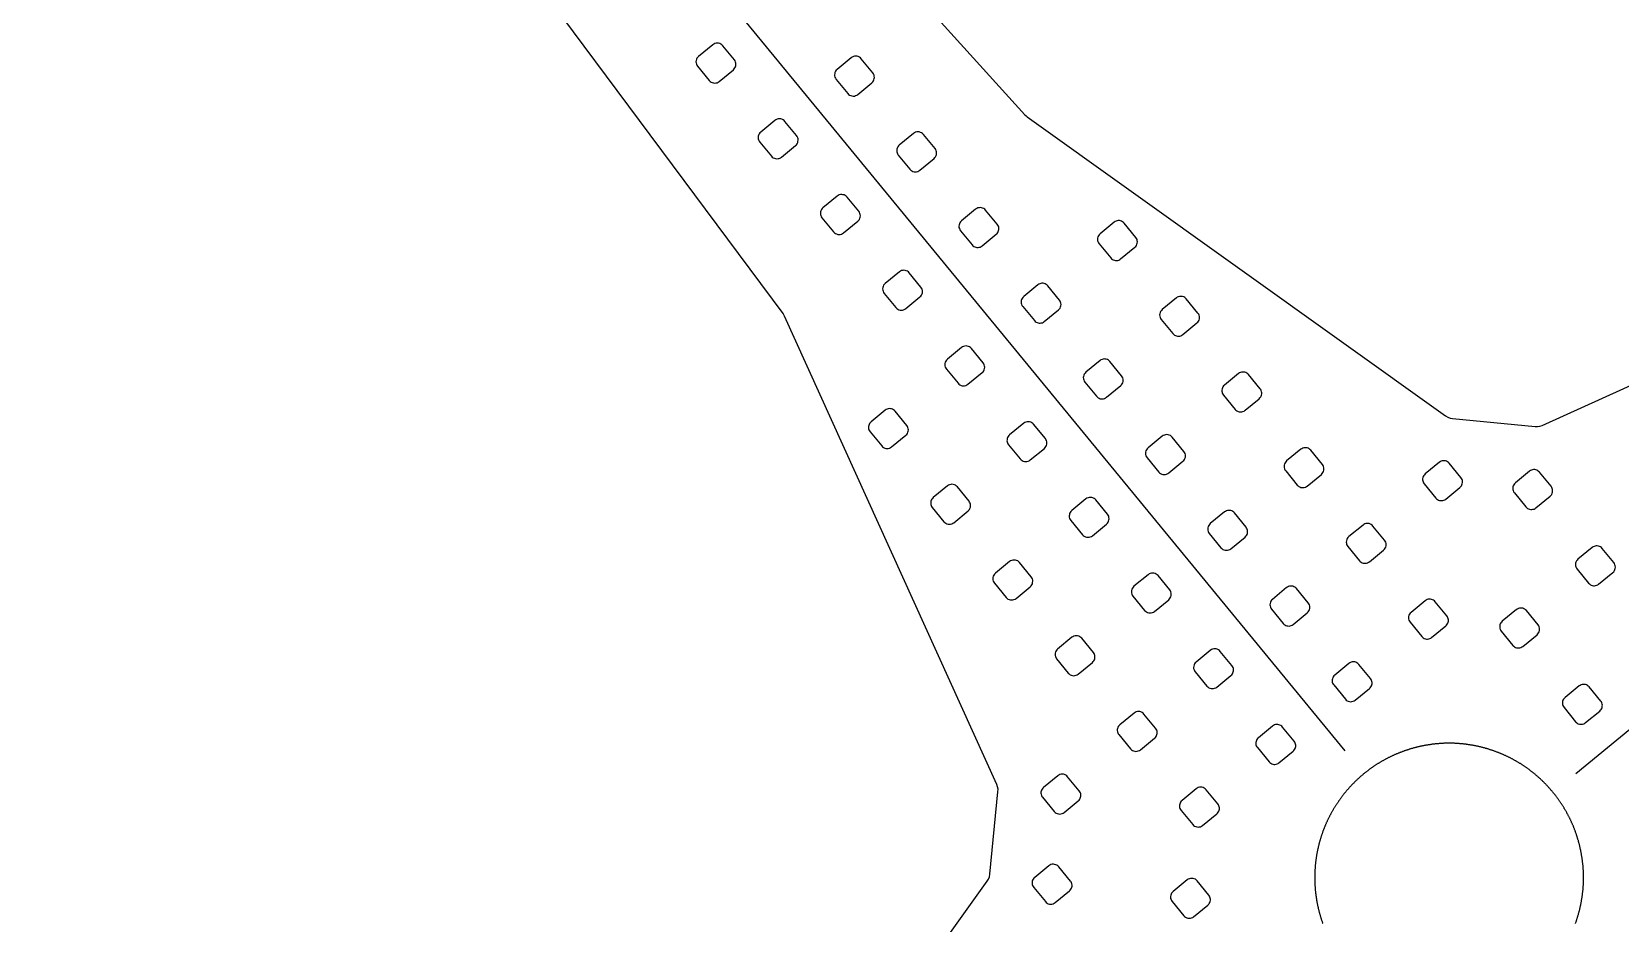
# Model space of a CAD drawing. Header units: millimetres. Extents: x -573 to 573, y -334 to 241.
# Drawn here: x 131 to 356.1, y -6.5 to 119.9 of the extents above; entities that cross this region are included whole.
import ezdxf

# ---------------------------------------------------------------- set-up
doc = ezdxf.new("R2010")
doc.units = ezdxf.units.MM
doc.layers.add('LED_STRIP', color=30, linetype='Continuous')
doc.layers.add('OUTLINE', color=7, linetype='Continuous')

msp = doc.modelspace()

# ---------------------------------------------------------------- linework, layer by layer
at = {"layer": 'LED_STRIP'}
for points in [[(317.08, 17.96), (143.23, 229.61)], [(349.8, 14.75), (561.45, 188.61)]]:
    msp.add_lwpolyline(points, dxfattribs=at)
at = {"layer": 'OUTLINE'}
for points in [[(151.96, 240.39), (271.72, 108.13), (271.87, 107.98), (272.04, 107.85), (331.34, 65.46), (331.64, 65.28), (331.96, 65.16), (332.3, 65.09), (344.02, 63.94), (344.37, 63.94), (344.71, 64), (345.04, 64.11), (411.44, 94.18)], [(223.99, -59.8), (266.38, -0.5), (266.56, -0.2), (266.56, -0.2), (266.68, 0.13), (266.74, 0.47), (267.89, 12.18), (267.9, 12.53), (267.84, 12.88), (267.72, 13.2), (237.66, 79.6), (237.56, 79.79), (237.44, 79.97), (130.96, 223.14)], [(349.74, -6.52), (349.77, -6.44), (349.79, -6.36), (349.82, -6.28), (349.85, -6.2), (349.87, -6.12), (349.9, -6.04), (349.93, -5.97), (349.95, -5.89), (349.98, -5.81), (350, -5.73), (350.03, -5.65), (350.05, -5.57), (350.08, -5.49), (350.1, -5.41), (350.12, -5.33), (350.15, -5.25), (350.17, -5.17), (350.19, -5.09), (350.22, -5.01), (350.24, -4.93), (350.26, -4.85), (350.28, -4.77), (350.3, -4.69), (350.32, -4.61), (350.34, -4.53), (350.36, -4.45), (350.38, -4.37), (350.4, -4.29), (350.42, -4.2), (350.43, -4.12), (350.45, -4.04), (350.47, -3.96), (350.49, -3.88), (350.5, -3.8), (350.52, -3.72), (350.54, -3.63), (350.55, -3.55), (350.57, -3.47), (350.58, -3.39), (350.6, -3.31), (350.61, -3.23), (350.62, -3.14), (350.64, -3.06), (350.65, -2.98), (350.66, -2.9), (350.68, -2.82), (350.69, -2.73), (350.7, -2.65), (350.71, -2.57), (350.72, -2.49), (350.73, -2.4), (350.74, -2.32), (350.75, -2.24), (350.76, -2.16), (350.77, -2.07), (350.78, -1.99), (350.79, -1.91), (350.8, -1.83), (350.81, -1.74), (350.81, -1.66), (350.82, -1.58), (350.83, -1.49), (350.83, -1.41), (350.84, -1.33), (350.85, -1.25), (350.85, -1.16), (350.86, -1.08), (350.86, -1), (350.86, -0.91), (350.87, -0.83), (350.87, -0.75), (350.87, -0.66), (350.88, -0.58), (350.88, -0.5), (350.88, -0.42), (350.88, -0.33), (350.88, -0.25), (350.89, -0.17), (350.89, -0.08), (350.89, 0), (350.89, 0.08), (350.89, 0.17), (350.89, 0.17), (350.88, 0.25), (350.88, 0.33), (350.88, 0.42), (350.88, 0.5), (350.88, 0.58), (350.87, 0.66), (350.87, 0.75), (350.87, 0.83), (350.86, 0.91), (350.86, 1), (350.86, 1.08), (350.85, 1.16), (350.85, 1.25), (350.84, 1.33), (350.83, 1.41), (350.83, 1.49), (350.82, 1.58), (350.81, 1.66), (350.81, 1.74), (350.8, 1.83), (350.79, 1.91), (350.78, 1.99), (350.77, 2.07), (350.76, 2.16), (350.75, 2.24), (350.74, 2.32), (350.73, 2.4), (350.72, 2.49), (350.71, 2.57), (350.7, 2.65), (350.69, 2.73), (350.68, 2.82), (350.66, 2.9), (350.65, 2.98), (350.64, 3.06), (350.62, 3.14), (350.61, 3.23), (350.6, 3.31), (350.58, 3.39), (350.57, 3.47), (350.55, 3.55), (350.54, 3.63), (350.52, 3.72), (350.5, 3.8), (350.49, 3.88), (350.47, 3.96), (350.45, 4.04), (350.43, 4.12), (350.42, 4.2), (350.4, 4.29), (350.38, 4.37), (350.36, 4.45), (350.34, 4.53), (350.32, 4.61), (350.3, 4.69), (350.28, 4.77), (350.26, 4.85), (350.24, 4.93), (350.22, 5.01), (350.19, 5.09), (350.17, 5.17), (350.15, 5.25), (350.12, 5.33), (350.1, 5.41), (350.08, 5.49), (350.05, 5.57), (350.03, 5.65), (350, 5.73), (349.98, 5.81), (349.95, 5.89), (349.93, 5.97), (349.9, 6.04), (349.87, 6.12), (349.85, 6.2), (349.82, 6.28), (349.79, 6.36), (349.77, 6.44), (349.74, 6.52), (349.71, 6.59), (349.68, 6.67), (349.65, 6.75), (349.62, 6.83), (349.59, 6.9), (349.56, 6.98), (349.53, 7.06), (349.5, 7.14), (349.47, 7.21), (349.44, 7.29), (349.4, 7.37), (349.37, 7.44), (349.34, 7.52), (349.31, 7.6), (349.27, 7.67), (349.24, 7.75), (349.2, 7.82), (349.17, 7.9), (349.14, 7.98), (349.1, 8.05), (349.07, 8.13), (349.03, 8.2), (348.99, 8.28), (348.96, 8.35), (348.92, 8.43), (348.88, 8.5), (348.85, 8.57), (348.81, 8.65), (348.77, 8.72), (348.73, 8.8), (348.69, 8.87), (348.66, 8.94), (348.62, 9.02), (348.58, 9.09), (348.54, 9.16), (348.5, 9.24), (348.46, 9.31), (348.42, 9.38), (348.38, 9.45), (348.33, 9.53), (348.29, 9.6), (348.25, 9.67), (348.21, 9.74), (348.16, 9.81), (348.12, 9.88), (348.08, 9.95), (348.04, 10.02), (347.99, 10.09), (347.95, 10.17), (347.9, 10.24), (347.86, 10.31), (347.81, 10.38), (347.77, 10.44), (347.72, 10.51), (347.68, 10.58), (347.63, 10.65), (347.58, 10.72), (347.54, 10.79), (347.49, 10.86), (347.44, 10.93), (347.39, 10.99), (347.34, 11.06), (347.3, 11.13), (347.25, 11.2), (347.2, 11.26), (347.15, 11.33), (347.1, 11.4), (347.05, 11.46), (347, 11.53), (346.95, 11.6), (346.9, 11.66), (346.85, 11.73), (346.8, 11.79), (346.74, 11.86), (346.69, 11.92), (346.64, 11.99), (346.59, 12.05), (346.54, 12.12), (346.48, 12.18), (346.43, 12.25), (346.38, 12.31), (346.32, 12.37), (346.27, 12.44), (346.21, 12.5), (346.16, 12.56), (346.1, 12.62), (346.05, 12.69), (345.99, 12.75), (345.94, 12.81), (345.88, 12.87), (345.82, 12.93), (345.77, 12.99), (345.71, 13.05), (345.65, 13.11), (345.6, 13.17), (345.54, 13.23), (345.48, 13.29), (345.42, 13.35), (345.36, 13.41), (345.31, 13.47), (345.25, 13.53), (345.19, 13.59), (345.13, 13.65), (345.07, 13.7), (345.01, 13.76), (344.95, 13.82), (344.89, 13.88), (344.83, 13.93), (344.77, 13.99), (344.71, 14.05), (344.64, 14.1), (344.58, 14.16), (344.52, 14.21), (344.46, 14.27), (344.4, 14.32), (344.33, 14.38), (344.27, 14.43), (344.21, 14.49), (344.14, 14.54), (344.08, 14.59), (344.02, 14.65), (343.95, 14.7), (343.89, 14.75), (343.82, 14.8), (343.76, 14.86), (343.69, 14.91), (343.63, 14.96), (343.56, 15.01), (343.5, 15.06), (343.43, 15.11), (343.37, 15.16), (343.3, 15.21), (343.23, 15.26), (343.17, 15.31), (343.1, 15.36), (343.03, 15.41), (342.97, 15.46), (342.9, 15.51), (342.83, 15.56), (342.76, 15.6), (342.69, 15.65), (342.63, 15.7), (342.56, 15.75), (342.49, 15.79), (342.42, 15.84), (342.35, 15.89), (342.28, 15.93), (342.21, 15.98), (342.14, 16.02), (342.07, 16.07), (342, 16.11), (341.93, 16.16), (341.86, 16.2), (341.79, 16.24), (341.72, 16.29), (341.65, 16.33), (341.58, 16.37), (341.5, 16.41), (341.43, 16.46), (341.36, 16.5), (341.29, 16.54), (341.22, 16.58), (341.14, 16.62), (341.07, 16.66), (341, 16.7), (340.93, 16.74), (340.85, 16.78), (340.78, 16.82), (340.71, 16.86), (340.63, 16.9), (340.56, 16.94), (340.48, 16.97), (340.41, 17.01), (340.34, 17.05), (340.26, 17.09), (340.19, 17.12), (340.11, 17.16), (340.04, 17.19), (339.96, 17.23), (339.89, 17.27), (339.81, 17.3), (339.74, 17.33), (339.66, 17.37), (339.58, 17.4), (339.51, 17.44), (339.43, 17.47), (339.36, 17.5), (339.28, 17.54), (339.2, 17.57), (339.13, 17.6), (339.05, 17.63), (338.97, 17.66), (338.89, 17.69), (338.82, 17.72), (338.74, 17.75), (338.66, 17.78), (338.59, 17.81), (338.51, 17.84), (338.43, 17.87), (338.35, 17.9), (338.27, 17.93), (338.19, 17.96), (338.12, 17.98), (338.04, 18.01), (337.96, 18.04), (337.88, 18.07), (337.8, 18.09), (337.72, 18.12), (337.64, 18.14), (337.56, 18.17), (337.48, 18.19), (337.41, 18.22), (337.33, 18.24), (337.25, 18.27), (337.17, 18.29), (337.09, 18.31), (337.01, 18.33), (336.93, 18.36), (336.85, 18.38), (336.77, 18.4), (336.69, 18.42), (336.61, 18.44), (336.53, 18.46), (336.44, 18.48), (336.36, 18.5), (336.28, 18.52), (336.2, 18.54), (336.12, 18.56), (336.04, 18.58), (335.96, 18.6), (335.88, 18.62), (335.8, 18.63), (335.72, 18.65), (335.63, 18.67), (335.55, 18.68), (335.47, 18.7), (335.39, 18.72), (335.31, 18.73), (335.23, 18.75), (335.14, 18.76), (335.06, 18.77), (334.98, 18.79), (334.9, 18.8), (334.82, 18.82), (334.73, 18.83), (334.65, 18.84), (334.57, 18.85), (334.49, 18.86), (334.4, 18.88), (334.32, 18.89), (334.24, 18.9), (334.16, 18.91), (334.07, 18.92), (333.99, 18.93), (333.91, 18.94), (333.83, 18.95), (333.74, 18.95), (333.66, 18.96), (333.58, 18.97), (333.5, 18.98), (333.41, 18.98), (333.33, 18.99), (333.25, 19), (333.16, 19), (333.08, 19.01), (333, 19.01), (332.92, 19.02), (332.83, 19.02), (332.75, 19.03), (332.67, 19.03), (332.58, 19.04), (332.5, 19.04), (332.42, 19.04), (332.33, 19.04), (332.25, 19.05), (332.17, 19.05), (332.09, 19.05), (332, 19.05), (331.92, 19.05), (331.84, 19.05), (331.75, 19.05), (331.67, 19.05), (331.59, 19.05), (331.5, 19.05), (331.42, 19.05), (331.34, 19.04), (331.25, 19.04), (331.17, 19.04), (331.09, 19.04), (331, 19.03), (330.92, 19.03), (330.84, 19.02), (330.76, 19.02), (330.67, 19.01), (330.59, 19.01), (330.51, 19), (330.42, 19), (330.34, 18.99), (330.26, 18.98), (330.18, 18.98), (330.09, 18.97), (330.01, 18.96), (329.93, 18.95), (329.84, 18.95), (329.76, 18.94), (329.68, 18.93), (329.6, 18.92), (329.51, 18.91), (329.43, 18.9), (329.35, 18.89), (329.27, 18.88), (329.18, 18.86), (329.1, 18.85), (329.02, 18.84), (328.94, 18.83), (328.86, 18.82), (328.77, 18.8), (328.69, 18.79), (328.61, 18.77), (328.53, 18.76), (328.45, 18.75), (328.36, 18.73), (328.28, 18.72), (328.2, 18.7), (328.12, 18.68), (328.04, 18.67), (327.96, 18.65), (327.88, 18.63), (327.79, 18.62), (327.71, 18.6), (327.63, 18.58), (327.55, 18.56), (327.47, 18.54), (327.39, 18.52), (327.31, 18.5), (327.23, 18.48), (327.15, 18.46), (327.07, 18.44), (326.99, 18.42), (326.91, 18.4), (326.83, 18.38), (326.74, 18.36), (326.66, 18.33), (326.58, 18.31), (326.51, 18.29), (326.43, 18.27), (326.35, 18.24), (326.27, 18.22), (326.19, 18.19), (326.11, 18.17), (326.03, 18.14), (325.95, 18.12), (325.87, 18.09), (325.79, 18.07), (325.71, 18.04), (325.63, 18.01), (325.56, 17.98), (325.48, 17.96), (325.4, 17.93), (325.32, 17.9), (325.24, 17.87), (325.16, 17.84), (325.09, 17.81), (325.01, 17.78), (324.93, 17.75), (324.85, 17.72), (324.78, 17.69), (324.7, 17.66), (324.62, 17.63), (324.55, 17.6), (324.47, 17.57), (324.39, 17.54), (324.32, 17.5), (324.24, 17.47), (324.16, 17.44), (324.09, 17.4), (324.01, 17.37), (323.94, 17.33), (323.86, 17.3), (323.78, 17.27), (323.71, 17.23), (323.63, 17.19), (323.56, 17.16), (323.48, 17.12), (323.41, 17.09), (323.34, 17.05), (323.26, 17.01), (323.19, 16.97), (323.11, 16.94), (323.04, 16.9), (322.97, 16.86), (322.89, 16.82), (322.82, 16.78), (322.75, 16.74), (322.67, 16.7), (322.6, 16.66), (322.53, 16.62), (322.46, 16.58), (322.38, 16.54), (322.31, 16.5), (322.24, 16.46), (322.17, 16.41), (322.1, 16.37), (322.02, 16.33), (321.95, 16.29), (321.88, 16.24), (321.81, 16.2), (321.74, 16.16), (321.67, 16.11), (321.6, 16.07), (321.53, 16.02), (321.46, 15.98), (321.39, 15.93), (321.32, 15.89), (321.25, 15.84), (321.18, 15.79), (321.11, 15.75), (321.05, 15.7), (320.98, 15.65), (320.91, 15.6), (320.84, 15.56), (320.77, 15.51), (320.71, 15.46), (320.64, 15.41), (320.57, 15.36), (320.5, 15.31), (320.44, 15.26), (320.37, 15.21), (320.31, 15.16), (320.24, 15.11), (320.17, 15.06), (320.11, 15.01), (320.04, 14.96), (319.98, 14.91), (319.91, 14.86), (319.85, 14.8), (319.78, 14.75), (319.72, 14.7), (319.65, 14.65), (319.59, 14.59), (319.53, 14.54), (319.46, 14.49), (319.4, 14.43), (319.34, 14.38), (319.28, 14.32), (319.21, 14.27), (319.15, 14.21), (319.09, 14.16), (319.03, 14.1), (318.97, 14.05), (318.9, 13.99), (318.84, 13.93), (318.78, 13.88), (318.72, 13.82), (318.66, 13.76), (318.6, 13.7), (318.54, 13.65), (318.48, 13.59), (318.42, 13.53), (318.37, 13.47), (318.31, 13.41), (318.25, 13.35), (318.19, 13.29), (318.13, 13.23), (318.07, 13.17), (318.02, 13.11), (317.96, 13.05), (317.9, 12.99), (317.85, 12.93), (317.79, 12.87), (317.73, 12.81), (317.68, 12.75), (317.62, 12.69), (317.57, 12.62), (317.51, 12.56), (317.46, 12.5), (317.4, 12.44), (317.35, 12.37), (317.3, 12.31), (317.24, 12.25), (317.19, 12.18), (317.14, 12.12), (317.08, 12.05), (317.03, 11.99), (316.98, 11.92), (316.93, 11.86), (316.88, 11.79), (316.82, 11.73), (316.77, 11.66), (316.72, 11.6), (316.67, 11.53), (316.62, 11.46), (316.57, 11.4), (316.52, 11.33), (316.47, 11.26), (316.42, 11.2), (316.38, 11.13), (316.33, 11.06), (316.28, 10.99), (316.23, 10.93), (316.18, 10.86), (316.14, 10.79), (316.09, 10.72), (316.04, 10.65), (316, 10.58), (315.95, 10.51), (315.9, 10.44), (315.86, 10.38), (315.81, 10.31), (315.77, 10.24), (315.72, 10.17), (315.68, 10.09), (315.64, 10.02), (315.59, 9.95), (315.55, 9.88), (315.51, 9.81), (315.46, 9.74), (315.42, 9.67), (315.38, 9.6), (315.34, 9.53), (315.3, 9.45), (315.26, 9.38), (315.21, 9.31), (315.17, 9.24), (315.13, 9.16), (315.09, 9.09), (315.05, 9.02), (315.02, 8.94), (314.98, 8.87), (314.94, 8.8), (314.9, 8.72), (314.86, 8.65), (314.82, 8.57), (314.79, 8.5), (314.75, 8.43), (314.71, 8.35), (314.68, 8.28), (314.64, 8.2), (314.61, 8.13), (314.57, 8.05), (314.54, 7.98), (314.5, 7.9), (314.47, 7.82), (314.43, 7.75), (314.4, 7.67), (314.37, 7.6), (314.33, 7.52), (314.3, 7.44), (314.27, 7.37), (314.24, 7.29), (314.2, 7.21), (314.17, 7.14), (314.14, 7.06), (314.11, 6.98), (314.08, 6.9), (314.05, 6.83), (314.02, 6.75), (313.99, 6.67), (313.96, 6.59), (313.93, 6.52), (313.91, 6.44), (313.88, 6.36), (313.85, 6.28), (313.82, 6.2), (313.8, 6.12), (313.77, 6.04), (313.74, 5.97), (313.72, 5.89), (313.69, 5.81), (313.67, 5.73), (313.64, 5.65), (313.62, 5.57), (313.59, 5.49), (313.57, 5.41), (313.55, 5.33), (313.52, 5.25), (313.5, 5.17), (313.48, 5.09), (313.46, 5.01), (313.43, 4.93), (313.41, 4.85), (313.39, 4.77), (313.37, 4.69), (313.35, 4.61), (313.33, 4.53), (313.31, 4.45), (313.29, 4.37), (313.27, 4.29), (313.26, 4.2), (313.24, 4.12), (313.22, 4.04), (313.2, 3.96), (313.19, 3.88), (313.17, 3.8), (313.15, 3.72), (313.14, 3.63), (313.12, 3.55), (313.1, 3.47), (313.09, 3.39), (313.08, 3.31), (313.06, 3.23), (313.05, 3.14), (313.03, 3.06), (313.02, 2.98), (313.01, 2.9), (313, 2.82), (312.98, 2.73), (312.97, 2.65), (312.96, 2.57), (312.95, 2.49), (312.94, 2.4), (312.93, 2.32), (312.92, 2.24), (312.91, 2.16), (312.9, 2.07), (312.89, 1.99), (312.88, 1.91), (312.87, 1.83), (312.87, 1.74), (312.86, 1.66), (312.85, 1.58), (312.84, 1.49), (312.84, 1.41), (312.83, 1.33), (312.83, 1.25), (312.82, 1.16), (312.82, 1.08), (312.81, 1), (312.81, 0.91), (312.8, 0.83), (312.8, 0.75), (312.8, 0.66), (312.79, 0.58), (312.79, 0.5), (312.79, 0.42), (312.79, 0.33), (312.79, 0.25), (312.79, 0.17), (312.79, 0.08), (312.79, 0), (312.79, -0.08), (312.79, -0.17), (312.79, -0.25), (312.79, -0.33), (312.79, -0.42), (312.79, -0.5), (312.79, -0.58), (312.8, -0.66), (312.8, -0.75), (312.8, -0.83), (312.81, -0.91), (312.81, -1), (312.82, -1.08), (312.82, -1.16), (312.83, -1.25), (312.83, -1.33), (312.84, -1.41), (312.84, -1.49), (312.85, -1.58), (312.86, -1.66), (312.87, -1.74), (312.87, -1.83), (312.88, -1.91), (312.89, -1.99), (312.9, -2.07), (312.91, -2.16), (312.92, -2.24), (312.93, -2.32), (312.94, -2.4), (312.95, -2.49), (312.96, -2.57), (312.97, -2.65), (312.98, -2.73), (313, -2.82), (313.01, -2.9), (313.02, -2.98), (313.03, -3.06), (313.05, -3.14), (313.06, -3.23), (313.08, -3.31), (313.09, -3.39), (313.1, -3.47), (313.12, -3.55), (313.14, -3.63), (313.15, -3.72), (313.17, -3.8), (313.19, -3.88), (313.2, -3.96), (313.22, -4.04), (313.24, -4.12), (313.26, -4.2), (313.27, -4.29), (313.29, -4.37), (313.31, -4.45), (313.33, -4.53), (313.35, -4.61), (313.37, -4.69), (313.39, -4.77), (313.41, -4.85), (313.43, -4.93), (313.46, -5.01), (313.48, -5.09), (313.5, -5.17), (313.52, -5.25), (313.55, -5.33), (313.57, -5.41), (313.59, -5.49), (313.62, -5.57), (313.64, -5.65), (313.67, -5.73), (313.69, -5.81), (313.72, -5.89), (313.74, -5.97), (313.77, -6.04), (313.8, -6.12), (313.82, -6.2), (313.85, -6.28), (313.88, -6.36), (313.91, -6.44), (313.93, -6.52)]]:
    msp.add_lwpolyline(points, dxfattribs=at)
for points in [[(227.39, 112.71), (227.56, 112.66), (227.73, 112.65), (227.91, 112.66), (228.08, 112.7), (228.24, 112.77), (228.38, 112.87), (230.39, 114.52), (230.51, 114.65), (230.61, 114.79), (230.69, 114.94), (230.74, 115.11), (230.75, 115.29), (230.74, 115.46), (230.7, 115.63), (230.63, 115.79), (230.53, 115.93), (228.88, 117.94), (228.75, 118.06), (228.61, 118.17), (228.46, 118.24), (228.29, 118.29), (228.11, 118.31), (227.94, 118.29), (227.77, 118.25), (227.61, 118.18), (227.47, 118.08), (225.46, 116.43), (225.34, 116.31), (225.23, 116.16), (225.16, 116.01), (225.11, 115.84), (225.09, 115.67), (225.11, 115.49), (225.15, 115.32), (225.22, 115.16), (225.32, 115.02), (226.97, 113.01), (227.09, 112.89), (227.24, 112.79), (227.39, 112.71)], [(247.03, 110.86), (247.19, 110.82), (247.37, 110.8), (247.54, 110.81), (247.71, 110.86), (247.87, 110.93), (248.01, 111.03), (250.02, 112.68), (250.15, 112.8), (250.25, 112.94), (250.32, 113.1), (250.37, 113.27), (250.39, 113.44), (250.37, 113.61), (250.33, 113.78), (250.26, 113.94), (250.16, 114.08), (248.51, 116.09), (248.39, 116.22), (248.25, 116.32), (248.09, 116.4), (247.92, 116.44), (247.75, 116.46), (247.57, 116.45), (247.41, 116.4), (247.25, 116.33), (247.1, 116.23), (245.09, 114.58), (244.97, 114.46), (244.87, 114.32), (244.79, 114.16), (244.75, 113.99), (244.73, 113.82), (244.74, 113.65), (244.79, 113.48), (244.86, 113.32), (244.96, 113.17), (246.61, 111.17), (246.73, 111.04), (246.87, 110.94), (247.03, 110.86)], [(236.38, 101.93), (236.55, 101.91), (236.72, 101.93), (236.89, 101.97), (237.05, 102.04), (237.2, 102.14), (239.2, 103.79), (239.33, 103.91), (239.43, 104.05), (239.51, 104.21), (239.55, 104.38), (239.57, 104.55), (239.56, 104.73), (239.51, 104.9), (239.44, 105.05), (239.34, 105.2), (237.69, 107.21), (237.57, 107.33), (237.43, 107.43), (237.27, 107.51), (237.1, 107.56), (236.93, 107.57), (236.76, 107.56), (236.59, 107.52), (236.43, 107.44), (236.28, 107.35), (234.28, 105.7), (234.15, 105.57), (234.05, 105.43), (233.97, 105.27), (233.93, 105.11), (233.91, 104.93), (233.92, 104.76), (233.97, 104.59), (234.04, 104.43), (234.14, 104.29), (235.79, 102.28), (235.91, 102.15), (236.05, 102.05), (236.21, 101.98), (236.38, 101.93)], [(255.84, 100.13), (256.01, 100.08), (256.18, 100.07), (256.36, 100.08), (256.53, 100.12), (256.69, 100.2), (256.83, 100.29), (258.84, 101.94), (258.96, 102.07), (259.06, 102.21), (259.14, 102.37), (259.19, 102.53), (259.2, 102.71), (259.19, 102.88), (259.15, 103.05), (259.07, 103.21), (258.98, 103.35), (257.33, 105.36), (257.2, 105.49), (257.06, 105.59), (256.91, 105.66), (256.74, 105.71), (256.56, 105.73), (256.39, 105.71), (256.22, 105.67), (256.06, 105.6), (255.92, 105.5), (253.91, 103.85), (253.79, 103.73), (253.68, 103.59), (253.61, 103.43), (253.56, 103.26), (253.54, 103.09), (253.56, 102.91), (253.6, 102.74), (253.67, 102.59), (253.77, 102.44), (255.42, 100.43), (255.54, 100.31), (255.69, 100.21), (255.84, 100.13)], [(245.02, 91.25), (245.19, 91.2), (245.37, 91.18), (245.54, 91.19), (245.71, 91.24), (245.87, 91.31), (246.01, 91.41), (248.02, 93.06), (248.14, 93.18), (248.25, 93.32), (248.32, 93.48), (248.37, 93.65), (248.39, 93.82), (248.37, 93.99), (248.33, 94.16), (248.26, 94.32), (248.16, 94.47), (246.51, 96.48), (246.39, 96.6), (246.24, 96.7), (246.09, 96.78), (245.92, 96.82), (245.75, 96.84), (245.57, 96.83), (245.4, 96.78), (245.24, 96.71), (245.1, 96.61), (243.09, 94.96), (242.97, 94.84), (242.87, 94.7), (242.79, 94.54), (242.74, 94.37), (242.73, 94.2), (242.74, 94.03), (242.78, 93.86), (242.85, 93.7), (242.95, 93.56), (244.6, 91.55), (244.73, 91.42), (244.87, 91.32), (245.02, 91.25)], [(264.91, 89.34), (265.07, 89.34), (265.23, 89.36), (265.38, 89.4), (265.52, 89.47), (265.65, 89.56), (267.65, 91.21), (267.77, 91.32), (267.86, 91.45), (267.94, 91.58), (267.99, 91.73), (268.01, 91.89), (268.02, 92.04), (268, 92.2), (267.95, 92.35), (267.88, 92.49), (267.79, 92.62), (266.14, 94.63), (266.02, 94.75), (265.88, 94.86), (265.72, 94.93), (265.55, 94.98), (265.38, 94.99), (265.21, 94.98), (265.04, 94.94), (264.88, 94.87), (264.73, 94.77), (262.73, 93.12), (262.6, 92.99), (262.5, 92.85), (262.42, 92.7), (262.38, 92.53), (262.36, 92.35), (262.37, 92.18), (262.42, 92.01), (262.49, 91.85), (262.59, 91.71), (264.24, 89.7), (264.35, 89.59), (264.47, 89.49), (264.61, 89.42), (264.76, 89.37), (264.91, 89.34)], [(284.39, 87.52), (284.55, 87.49), (284.7, 87.49), (284.86, 87.51), (285.01, 87.56), (285.15, 87.63), (285.28, 87.72), (287.29, 89.37), (287.41, 89.49), (287.51, 89.63), (287.59, 89.79), (287.64, 89.96), (287.65, 90.13), (287.64, 90.3), (287.6, 90.47), (287.52, 90.63), (287.43, 90.77), (285.78, 92.78), (285.67, 92.9), (285.54, 92.99), (285.4, 93.06), (285.26, 93.12), (285.1, 93.14), (284.94, 93.15), (284.79, 93.12), (284.64, 93.08), (284.5, 93.01), (284.37, 92.92), (282.36, 91.27), (282.23, 91.15), (282.13, 91.01), (282.06, 90.85), (282.01, 90.68), (281.99, 90.51), (282.01, 90.33), (282.05, 90.17), (282.12, 90.01), (282.22, 89.86), (283.87, 87.85), (283.98, 87.74), (284.11, 87.65), (284.24, 87.57), (284.39, 87.52)], [(253.84, 80.51), (254.01, 80.47), (254.18, 80.45), (254.36, 80.46), (254.52, 80.51), (254.68, 80.58), (254.83, 80.68), (256.84, 82.33), (256.96, 82.45), (257.06, 82.59), (257.14, 82.75), (257.18, 82.92), (257.2, 83.09), (257.19, 83.26), (257.14, 83.43), (257.07, 83.59), (256.97, 83.73), (255.32, 85.74), (255.2, 85.87), (255.06, 85.97), (254.9, 86.04), (254.73, 86.09), (254.56, 86.11), (254.39, 86.09), (254.22, 86.05), (254.06, 85.98), (253.92, 85.88), (251.91, 84.23), (251.78, 84.11), (251.68, 83.97), (251.61, 83.81), (251.56, 83.64), (251.54, 83.47), (251.56, 83.29), (251.6, 83.13), (251.67, 82.97), (251.77, 82.82), (253.42, 80.81), (253.54, 80.69), (253.68, 80.59), (253.84, 80.51)], [(273.57, 78.63), (273.73, 78.61), (273.89, 78.6), (274.04, 78.63), (274.19, 78.67), (274.33, 78.74), (274.46, 78.83), (276.47, 80.48), (276.59, 80.6), (276.7, 80.74), (276.77, 80.9), (276.82, 81.07), (276.84, 81.24), (276.82, 81.42), (276.78, 81.59), (276.71, 81.74), (276.61, 81.89), (274.96, 83.9), (274.85, 84.01), (274.72, 84.1), (274.59, 84.18), (274.44, 84.23), (274.28, 84.26), (274.13, 84.26), (273.97, 84.24), (273.82, 84.19), (273.68, 84.12), (273.55, 84.03), (271.54, 82.38), (271.42, 82.26), (271.31, 82.12), (271.24, 81.96), (271.19, 81.8), (271.18, 81.62), (271.19, 81.45), (271.23, 81.28), (271.3, 81.12), (271.4, 80.98), (273.05, 78.97), (273.16, 78.85), (273.29, 78.76), (273.43, 78.69), (273.57, 78.63)], [(293.21, 76.79), (293.36, 76.76), (293.52, 76.76), (293.67, 76.78), (293.82, 76.83), (293.97, 76.89), (294.09, 76.98), (296.1, 78.63), (296.23, 78.76), (296.33, 78.9), (296.41, 79.05), (296.45, 79.22), (296.47, 79.4), (296.46, 79.57), (296.41, 79.74), (296.34, 79.9), (296.24, 80.04), (294.59, 82.05), (294.48, 82.16), (294.36, 82.26), (294.22, 82.33), (294.07, 82.38), (293.92, 82.41), (293.76, 82.41), (293.6, 82.39), (293.45, 82.35), (293.31, 82.28), (293.18, 82.19), (291.17, 80.54), (291.05, 80.42), (290.95, 80.27), (290.87, 80.12), (290.83, 79.95), (290.81, 79.78), (290.82, 79.6), (290.87, 79.43), (290.94, 79.27), (291.04, 79.13), (292.69, 77.12), (292.8, 77.01), (292.92, 76.91), (293.06, 76.84), (293.21, 76.79)], [(262.66, 69.78), (262.82, 69.73), (263, 69.72), (263.17, 69.73), (263.34, 69.77), (263.5, 69.85), (263.64, 69.94), (265.65, 71.59), (265.78, 71.72), (265.88, 71.86), (265.95, 72.01), (266, 72.18), (266.02, 72.36), (266, 72.53), (265.96, 72.7), (265.89, 72.86), (265.79, 73), (264.14, 75.01), (264.02, 75.14), (263.88, 75.24), (263.72, 75.31), (263.55, 75.36), (263.38, 75.38), (263.2, 75.36), (263.03, 75.32), (262.88, 75.25), (262.73, 75.15), (260.72, 73.5), (260.6, 73.38), (260.5, 73.23), (260.42, 73.08), (260.37, 72.91), (260.36, 72.74), (260.37, 72.56), (260.41, 72.39), (260.49, 72.23), (260.58, 72.09), (262.23, 70.08), (262.36, 69.96), (262.5, 69.86), (262.66, 69.78)], [(282.39, 67.9), (282.54, 67.87), (282.7, 67.87), (282.86, 67.89), (283.01, 67.94), (283.15, 68.01), (283.28, 68.1), (285.29, 69.75), (285.41, 69.87), (285.51, 70.01), (285.59, 70.17), (285.63, 70.34), (285.65, 70.51), (285.64, 70.68), (285.59, 70.85), (285.52, 71.01), (285.42, 71.16), (283.77, 73.16), (283.66, 73.28), (283.54, 73.37), (283.4, 73.45), (283.25, 73.5), (283.1, 73.52), (282.94, 73.53), (282.79, 73.51), (282.64, 73.46), (282.49, 73.39), (282.37, 73.3), (280.36, 71.65), (280.23, 71.53), (280.13, 71.39), (280.06, 71.23), (280.01, 71.06), (279.99, 70.89), (280, 70.72), (280.05, 70.55), (280.12, 70.39), (280.22, 70.24), (281.87, 68.24), (281.98, 68.12), (282.1, 68.03), (282.24, 67.95), (282.39, 67.9)], [(301.92, 66.09), (302.09, 66.04), (302.27, 66.02), (302.44, 66.04), (302.61, 66.08), (302.77, 66.15), (302.91, 66.25), (304.92, 67.9), (305.03, 68.01), (305.13, 68.14), (305.2, 68.27), (305.25, 68.42), (305.28, 68.58), (305.28, 68.73), (305.26, 68.89), (305.22, 69.04), (305.15, 69.18), (305.06, 69.31), (303.41, 71.32), (303.3, 71.43), (303.17, 71.53), (303.03, 71.6), (302.89, 71.65), (302.73, 71.68), (302.58, 71.68), (302.42, 71.66), (302.27, 71.61), (302.13, 71.55), (302, 71.46), (299.99, 69.81), (299.88, 69.7), (299.78, 69.57), (299.71, 69.43), (299.66, 69.29), (299.63, 69.13), (299.63, 68.97), (299.65, 68.82), (299.69, 68.67), (299.76, 68.53), (299.85, 68.4), (301.5, 66.39), (301.62, 66.26), (301.77, 66.16), (301.92, 66.09)], [(251.84, 60.89), (252.01, 60.85), (252.18, 60.83), (252.35, 60.84), (252.52, 60.89), (252.68, 60.96), (252.82, 61.06), (254.83, 62.71), (254.96, 62.83), (255.06, 62.97), (255.13, 63.13), (255.18, 63.3), (255.2, 63.47), (255.19, 63.64), (255.14, 63.81), (255.07, 63.97), (254.97, 64.12), (253.32, 66.12), (253.21, 66.24), (253.09, 66.33), (252.95, 66.41), (252.8, 66.46), (252.65, 66.48), (252.49, 66.49), (252.33, 66.47), (252.18, 66.42), (252.04, 66.35), (251.91, 66.26), (249.9, 64.61), (249.79, 64.5), (249.7, 64.38), (249.62, 64.24), (249.57, 64.09), (249.54, 63.94), (249.54, 63.78), (249.56, 63.62), (249.61, 63.47), (249.68, 63.33), (249.77, 63.2), (251.42, 61.2), (251.54, 61.07), (251.68, 60.97), (251.84, 60.89)], [(271.64, 59), (271.81, 58.98), (271.99, 59), (272.16, 59.04), (272.31, 59.11), (272.46, 59.21), (274.47, 60.86), (274.59, 60.98), (274.69, 61.13), (274.77, 61.28), (274.82, 61.45), (274.83, 61.62), (274.82, 61.8), (274.78, 61.97), (274.7, 62.13), (274.61, 62.27), (272.95, 64.28), (272.83, 64.4), (272.69, 64.5), (272.53, 64.58), (272.37, 64.63), (272.19, 64.64), (272.02, 64.63), (271.85, 64.59), (271.69, 64.51), (271.55, 64.42), (269.54, 62.77), (269.43, 62.66), (269.33, 62.53), (269.26, 62.39), (269.21, 62.25), (269.18, 62.09), (269.17, 61.93), (269.2, 61.78), (269.24, 61.63), (269.31, 61.49), (269.4, 61.36), (271.05, 59.35), (271.17, 59.22), (271.31, 59.12), (271.47, 59.05), (271.64, 59)], [(291.11, 57.2), (291.27, 57.15), (291.45, 57.14), (291.62, 57.15), (291.79, 57.19), (291.95, 57.27), (292.09, 57.37), (294.1, 59.02), (294.23, 59.14), (294.33, 59.28), (294.4, 59.44), (294.45, 59.6), (294.47, 59.78), (294.45, 59.95), (294.41, 60.12), (294.34, 60.28), (294.24, 60.42), (292.59, 62.43), (292.47, 62.56), (292.33, 62.66), (292.17, 62.73), (292, 62.78), (291.83, 62.8), (291.65, 62.78), (291.48, 62.74), (291.33, 62.67), (291.18, 62.57), (289.17, 60.92), (289.05, 60.8), (288.95, 60.66), (288.87, 60.5), (288.82, 60.33), (288.81, 60.16), (288.82, 59.98), (288.86, 59.81), (288.94, 59.66), (289.03, 59.51), (290.68, 57.5), (290.81, 57.38), (290.95, 57.28), (291.11, 57.2)], [(310.99, 55.3), (311.15, 55.29), (311.31, 55.31), (311.46, 55.36), (311.6, 55.43), (311.73, 55.52), (313.74, 57.17), (313.86, 57.29), (313.96, 57.43), (314.04, 57.59), (314.08, 57.76), (314.1, 57.93), (314.09, 58.11), (314.04, 58.27), (313.97, 58.43), (313.87, 58.58), (312.22, 60.59), (312.11, 60.7), (311.99, 60.79), (311.85, 60.87), (311.7, 60.92), (311.55, 60.95), (311.39, 60.95), (311.24, 60.93), (311.09, 60.88), (310.94, 60.81), (310.82, 60.72), (308.81, 59.07), (308.68, 58.95), (308.58, 58.81), (308.51, 58.65), (308.46, 58.48), (308.44, 58.31), (308.45, 58.14), (308.5, 57.97), (308.57, 57.81), (308.67, 57.67), (310.32, 55.66), (310.43, 55.54), (310.55, 55.45), (310.69, 55.38), (310.84, 55.32), (310.99, 55.3)], [(330.47, 53.48), (330.63, 53.45), (330.78, 53.45), (330.94, 53.47), (331.09, 53.51), (331.23, 53.58), (331.36, 53.67), (333.37, 55.32), (333.48, 55.43), (333.58, 55.56), (333.65, 55.7), (333.7, 55.84), (333.73, 56), (333.73, 56.15), (333.71, 56.31), (333.67, 56.46), (333.6, 56.6), (333.51, 56.73), (331.86, 58.74), (331.75, 58.85), (331.62, 58.95), (331.48, 59.02), (331.34, 59.07), (331.18, 59.1), (331.02, 59.1), (330.87, 59.08), (330.72, 59.04), (330.58, 58.97), (330.45, 58.88), (328.44, 57.23), (328.33, 57.12), (328.23, 56.99), (328.16, 56.85), (328.11, 56.71), (328.08, 56.55), (328.08, 56.4), (328.1, 56.24), (328.14, 56.09), (328.21, 55.95), (328.3, 55.82), (329.95, 53.81), (330.06, 53.7), (330.19, 53.6), (330.32, 53.53), (330.47, 53.48)], [(340.91, 55.55), (340.87, 55.39), (340.85, 55.21), (340.86, 55.04), (340.91, 54.87), (340.98, 54.71), (341.08, 54.57), (342.73, 52.56), (342.84, 52.44), (342.96, 52.35), (343.1, 52.28), (343.25, 52.23), (343.4, 52.2), (343.56, 52.19), (343.72, 52.22), (343.87, 52.26), (344.01, 52.33), (344.14, 52.42), (346.14, 54.07), (346.27, 54.19), (346.37, 54.33), (346.45, 54.49), (346.49, 54.66), (346.51, 54.83), (346.5, 55.01), (346.45, 55.18), (346.38, 55.33), (346.28, 55.48), (344.63, 57.49), (344.52, 57.6), (344.4, 57.69), (344.26, 57.77), (344.11, 57.82), (343.96, 57.85), (343.8, 57.85), (343.64, 57.83), (343.49, 57.78), (343.35, 57.71), (343.22, 57.62), (341.22, 55.97), (341.09, 55.85), (340.99, 55.71), (340.91, 55.55)], [(260.65, 50.16), (260.82, 50.11), (260.99, 50.1), (261.17, 50.11), (261.34, 50.15), (261.5, 50.23), (261.64, 50.32), (263.65, 51.98), (263.76, 52.08), (263.86, 52.21), (263.93, 52.35), (263.98, 52.5), (264.01, 52.65), (264.01, 52.81), (263.99, 52.96), (263.95, 53.11), (263.88, 53.25), (263.79, 53.38), (262.14, 55.39), (262.01, 55.52), (261.87, 55.62), (261.72, 55.69), (261.55, 55.74), (261.37, 55.76), (261.2, 55.74), (261.03, 55.7), (260.87, 55.63), (260.73, 55.53), (258.72, 53.88), (258.61, 53.77), (258.51, 53.65), (258.44, 53.51), (258.39, 53.36), (258.36, 53.2), (258.36, 53.05), (258.38, 52.89), (258.42, 52.74), (258.49, 52.6), (258.58, 52.47), (260.23, 50.46), (260.35, 50.34), (260.5, 50.24), (260.65, 50.16)], [(280.29, 48.32), (280.46, 48.27), (280.63, 48.25), (280.8, 48.26), (280.97, 48.31), (281.13, 48.38), (281.27, 48.48), (283.28, 50.13), (283.41, 50.25), (283.51, 50.39), (283.58, 50.55), (283.63, 50.72), (283.65, 50.89), (283.63, 51.07), (283.59, 51.23), (283.52, 51.39), (283.42, 51.54), (281.77, 53.55), (281.65, 53.67), (281.51, 53.77), (281.35, 53.85), (281.18, 53.89), (281.01, 53.91), (280.83, 53.9), (280.67, 53.85), (280.51, 53.78), (280.36, 53.68), (278.35, 52.03), (278.23, 51.91), (278.13, 51.77), (278.05, 51.61), (278.01, 51.44), (277.99, 51.27), (278, 51.1), (278.05, 50.93), (278.12, 50.77), (278.22, 50.63), (279.87, 48.62), (279.99, 48.49), (280.13, 48.39), (280.29, 48.32)], [(299.92, 46.47), (300.09, 46.42), (300.26, 46.41), (300.44, 46.42), (300.61, 46.46), (300.76, 46.53), (300.91, 46.63), (302.92, 48.28), (303.03, 48.39), (303.12, 48.52), (303.2, 48.66), (303.25, 48.8), (303.28, 48.96), (303.28, 49.11), (303.26, 49.27), (303.21, 49.42), (303.14, 49.56), (303.05, 49.69), (301.4, 51.7), (301.3, 51.81), (301.17, 51.91), (301.03, 51.98), (300.88, 52.03), (300.73, 52.06), (300.57, 52.06), (300.42, 52.04), (300.27, 52), (300.13, 51.93), (300, 51.84), (297.99, 50.19), (297.86, 50.07), (297.76, 49.92), (297.69, 49.77), (297.64, 49.6), (297.62, 49.42), (297.64, 49.25), (297.68, 49.08), (297.75, 48.92), (297.85, 48.78), (299.5, 46.77), (299.62, 46.65), (299.76, 46.54), (299.92, 46.47)], [(319.65, 44.59), (319.81, 44.56), (319.97, 44.56), (320.12, 44.58), (320.27, 44.63), (320.41, 44.7), (320.54, 44.79), (322.55, 46.44), (322.68, 46.56), (322.78, 46.7), (322.85, 46.86), (322.9, 47.03), (322.92, 47.2), (322.9, 47.37), (322.86, 47.54), (322.79, 47.7), (322.69, 47.84), (321.04, 49.85), (320.93, 49.97), (320.8, 50.06), (320.67, 50.13), (320.52, 50.19), (320.36, 50.21), (320.21, 50.22), (320.05, 50.2), (319.9, 50.15), (319.76, 50.08), (319.63, 49.99), (317.62, 48.34), (317.5, 48.22), (317.4, 48.08), (317.32, 47.92), (317.27, 47.75), (317.26, 47.58), (317.27, 47.4), (317.31, 47.24), (317.39, 47.08), (317.48, 46.93), (319.13, 44.92), (319.24, 44.81), (319.37, 44.72), (319.51, 44.64), (319.65, 44.59)], [(349.8, 44.74), (349.75, 44.57), (349.74, 44.39), (349.75, 44.22), (349.79, 44.05), (349.87, 43.89), (349.96, 43.75), (351.61, 41.74), (351.72, 41.63), (351.85, 41.53), (351.99, 41.46), (352.13, 41.41), (352.29, 41.38), (352.45, 41.38), (352.6, 41.4), (352.75, 41.44), (352.89, 41.51), (353.02, 41.6), (355.03, 43.25), (355.16, 43.37), (355.26, 43.52), (355.33, 43.67), (355.38, 43.84), (355.4, 44.01), (355.38, 44.19), (355.34, 44.36), (355.27, 44.52), (355.17, 44.66), (353.52, 46.67), (353.41, 46.78), (353.28, 46.88), (353.15, 46.95), (353, 47), (352.84, 47.03), (352.69, 47.03), (352.53, 47.01), (352.38, 46.96), (352.24, 46.9), (352.11, 46.81), (350.1, 45.16), (349.98, 45.03), (349.88, 44.89), (349.8, 44.74)], [(269.47, 39.43), (269.64, 39.38), (269.81, 39.37), (269.98, 39.38), (270.15, 39.42), (270.31, 39.49), (270.46, 39.59), (272.46, 41.24), (272.59, 41.36), (272.69, 41.51), (272.77, 41.66), (272.81, 41.83), (272.83, 42.01), (272.82, 42.18), (272.77, 42.35), (272.7, 42.51), (272.6, 42.65), (270.95, 44.66), (270.83, 44.78), (270.69, 44.89), (270.53, 44.96), (270.36, 45.01), (270.19, 45.02), (270.02, 45.01), (269.85, 44.97), (269.69, 44.9), (269.54, 44.8), (267.54, 43.15), (267.41, 43.03), (267.31, 42.88), (267.23, 42.73), (267.19, 42.56), (267.17, 42.38), (267.18, 42.21), (267.23, 42.04), (267.3, 41.88), (267.4, 41.74), (269.05, 39.73), (269.17, 39.61), (269.31, 39.5), (269.47, 39.43)], [(289.1, 37.58), (289.27, 37.54), (289.44, 37.52), (289.62, 37.53), (289.79, 37.58), (289.95, 37.65), (290.09, 37.75), (292.1, 39.4), (292.22, 39.52), (292.32, 39.66), (292.4, 39.82), (292.45, 39.99), (292.46, 40.16), (292.45, 40.33), (292.41, 40.5), (292.34, 40.66), (292.24, 40.8), (290.59, 42.81), (290.46, 42.94), (290.32, 43.04), (290.17, 43.11), (290, 43.16), (289.82, 43.18), (289.65, 43.17), (289.48, 43.12), (289.32, 43.05), (289.18, 42.95), (287.17, 41.3), (287.05, 41.18), (286.94, 41.04), (286.87, 40.88), (286.82, 40.71), (286.8, 40.54), (286.82, 40.36), (286.86, 40.2), (286.93, 40.04), (287.03, 39.89), (288.68, 37.88), (288.8, 37.76), (288.95, 37.66), (289.1, 37.58)], [(308.84, 35.71), (308.99, 35.68), (309.15, 35.67), (309.3, 35.7), (309.45, 35.74), (309.59, 35.81), (309.72, 35.9), (311.73, 37.55), (311.86, 37.67), (311.96, 37.81), (312.03, 37.97), (312.08, 38.14), (312.1, 38.31), (312.08, 38.49), (312.04, 38.66), (311.97, 38.81), (311.87, 38.96), (310.22, 40.97), (310.11, 41.08), (309.99, 41.17), (309.85, 41.25), (309.7, 41.3), (309.55, 41.33), (309.39, 41.33), (309.23, 41.31), (309.08, 41.26), (308.94, 41.19), (308.81, 41.11), (306.8, 39.45), (306.68, 39.33), (306.58, 39.19), (306.5, 39.03), (306.46, 38.87), (306.44, 38.69), (306.45, 38.52), (306.5, 38.35), (306.57, 38.19), (306.67, 38.05), (308.32, 36.04), (308.42, 35.93), (308.55, 35.83), (308.69, 35.76), (308.84, 35.71)], [(328.47, 33.86), (328.63, 33.83), (328.78, 33.83), (328.94, 33.85), (329.09, 33.9), (329.23, 33.96), (329.36, 34.05), (331.37, 35.7), (331.48, 35.81), (331.57, 35.94), (331.65, 36.08), (331.7, 36.22), (331.73, 36.38), (331.73, 36.54), (331.71, 36.69), (331.66, 36.84), (331.59, 36.98), (331.5, 37.11), (329.85, 39.12), (329.75, 39.23), (329.62, 39.33), (329.48, 39.4), (329.33, 39.45), (329.18, 39.48), (329.02, 39.48), (328.87, 39.46), (328.72, 39.42), (328.58, 39.35), (328.45, 39.26), (326.44, 37.61), (326.31, 37.49), (326.21, 37.34), (326.14, 37.19), (326.09, 37.02), (326.07, 36.85), (326.09, 36.67), (326.13, 36.5), (326.2, 36.34), (326.3, 36.2), (327.95, 34.19), (328.06, 34.08), (328.18, 33.98), (328.32, 33.91), (328.47, 33.86)], [(339.04, 35.82), (339.01, 35.67), (339.01, 35.51), (339.03, 35.35), (339.07, 35.2), (339.14, 35.06), (339.23, 34.93), (340.88, 32.92), (340.99, 32.81), (341.12, 32.72), (341.25, 32.64), (341.4, 32.59), (341.56, 32.56), (341.71, 32.56), (341.87, 32.58), (342.02, 32.63), (342.16, 32.7), (342.29, 32.79), (344.3, 34.44), (344.42, 34.56), (344.52, 34.7), (344.6, 34.86), (344.65, 35.03), (344.66, 35.2), (344.65, 35.37), (344.61, 35.54), (344.53, 35.7), (344.44, 35.84), (342.79, 37.85), (342.68, 37.97), (342.55, 38.06), (342.41, 38.13), (342.27, 38.19), (342.11, 38.21), (341.95, 38.22), (341.8, 38.19), (341.65, 38.15), (341.51, 38.08), (341.38, 37.99), (339.37, 36.34), (339.26, 36.23), (339.16, 36.11), (339.09, 35.97), (339.04, 35.82)], [(278.28, 28.7), (278.45, 28.65), (278.63, 28.63), (278.8, 28.65), (278.97, 28.69), (279.13, 28.76), (279.27, 28.86), (281.28, 30.51), (281.39, 30.62), (281.49, 30.74), (281.56, 30.88), (281.61, 31.03), (281.64, 31.19), (281.64, 31.34), (281.62, 31.5), (281.58, 31.65), (281.51, 31.79), (281.42, 31.92), (279.77, 33.93), (279.65, 34.05), (279.5, 34.15), (279.35, 34.23), (279.18, 34.28), (279.01, 34.29), (278.83, 34.28), (278.66, 34.24), (278.5, 34.16), (278.36, 34.07), (276.35, 32.41), (276.23, 32.29), (276.13, 32.15), (276.05, 31.99), (276, 31.83), (275.99, 31.65), (276, 31.48), (276.04, 31.31), (276.12, 31.15), (276.21, 31.01), (277.86, 29), (277.99, 28.87), (278.13, 28.77), (278.28, 28.7)], [(297.92, 26.85), (298.09, 26.8), (298.26, 26.79), (298.43, 26.8), (298.6, 26.84), (298.76, 26.92), (298.91, 27.01), (300.91, 28.66), (301.03, 28.77), (301.12, 28.9), (301.2, 29.04), (301.25, 29.18), (301.27, 29.34), (301.28, 29.5), (301.26, 29.65), (301.21, 29.8), (301.14, 29.94), (301.05, 30.07), (299.4, 32.08), (299.28, 32.21), (299.14, 32.31), (298.98, 32.38), (298.81, 32.43), (298.64, 32.45), (298.47, 32.43), (298.3, 32.39), (298.14, 32.32), (297.99, 32.22), (295.99, 30.57), (295.86, 30.45), (295.76, 30.3), (295.68, 30.15), (295.64, 29.98), (295.62, 29.81), (295.63, 29.63), (295.68, 29.46), (295.75, 29.3), (295.85, 29.16), (297.5, 27.15), (297.62, 27.03), (297.76, 26.93), (297.92, 26.85)], [(317.55, 25), (317.72, 24.96), (317.89, 24.94), (318.07, 24.95), (318.24, 25), (318.4, 25.07), (318.54, 25.17), (320.55, 26.82), (320.66, 26.93), (320.76, 27.05), (320.83, 27.19), (320.88, 27.34), (320.91, 27.49), (320.91, 27.65), (320.89, 27.81), (320.84, 27.96), (320.78, 28.1), (320.69, 28.23), (319.04, 30.23), (318.91, 30.36), (318.77, 30.46), (318.62, 30.54), (318.45, 30.58), (318.27, 30.6), (318.1, 30.59), (317.93, 30.54), (317.77, 30.47), (317.63, 30.37), (315.62, 28.72), (315.51, 28.61), (315.41, 28.49), (315.34, 28.35), (315.29, 28.2), (315.26, 28.05), (315.26, 27.89), (315.28, 27.73), (315.32, 27.58), (315.39, 27.44), (315.48, 27.31), (317.13, 25.31), (317.25, 25.18), (317.4, 25.08), (317.55, 25)], [(347.89, 24.85), (347.89, 24.69), (347.91, 24.53), (347.96, 24.38), (348.03, 24.24), (348.12, 24.11), (349.77, 22.11), (349.88, 21.99), (350, 21.9), (350.14, 21.82), (350.29, 21.77), (350.44, 21.75), (350.6, 21.74), (350.76, 21.76), (350.91, 21.81), (351.05, 21.88), (351.18, 21.97), (353.18, 23.62), (353.3, 23.73), (353.39, 23.85), (353.47, 23.99), (353.52, 24.14), (353.54, 24.29), (353.55, 24.45), (353.53, 24.61), (353.48, 24.76), (353.41, 24.9), (353.32, 25.03), (351.67, 27.03), (351.56, 27.15), (351.44, 27.24), (351.3, 27.32), (351.15, 27.37), (351, 27.4), (350.84, 27.4), (350.68, 27.38), (350.53, 27.33), (350.39, 27.26), (350.26, 27.17), (348.26, 25.52), (348.14, 25.41), (348.05, 25.29), (347.97, 25.15), (347.92, 25), (347.89, 24.85)], [(287.27, 17.92), (287.44, 17.9), (287.62, 17.91), (287.78, 17.96), (287.94, 18.03), (288.09, 18.13), (290.1, 19.78), (290.21, 19.89), (290.3, 20.01), (290.38, 20.15), (290.43, 20.3), (290.46, 20.45), (290.46, 20.61), (290.44, 20.77), (290.39, 20.92), (290.32, 21.06), (290.23, 21.19), (288.58, 23.19), (288.46, 23.32), (288.32, 23.42), (288.16, 23.5), (288, 23.54), (287.82, 23.56), (287.65, 23.55), (287.48, 23.5), (287.32, 23.43), (287.18, 23.33), (285.17, 21.68), (285.05, 21.57), (284.96, 21.45), (284.89, 21.31), (284.83, 21.16), (284.81, 21.01), (284.8, 20.85), (284.83, 20.69), (284.87, 20.54), (284.94, 20.4), (285.03, 20.27), (286.68, 18.27), (286.8, 18.14), (286.94, 18.04), (287.1, 17.96), (287.27, 17.92)], [(306.83, 16.09), (306.99, 16.06), (307.15, 16.06), (307.3, 16.08), (307.45, 16.12), (307.59, 16.19), (307.72, 16.28), (309.73, 17.93), (309.84, 18.04), (309.94, 18.17), (310.01, 18.3), (310.06, 18.45), (310.09, 18.61), (310.09, 18.76), (310.07, 18.92), (310.03, 19.07), (309.96, 19.21), (309.87, 19.34), (308.22, 21.35), (308.11, 21.46), (307.98, 21.56), (307.85, 21.63), (307.7, 21.68), (307.54, 21.71), (307.39, 21.71), (307.23, 21.69), (307.08, 21.64), (306.94, 21.58), (306.81, 21.49), (304.8, 19.84), (304.69, 19.73), (304.59, 19.6), (304.52, 19.46), (304.47, 19.32), (304.44, 19.16), (304.44, 19), (304.46, 18.85), (304.5, 18.7), (304.57, 18.56), (304.66, 18.43), (306.31, 16.42), (306.42, 16.31), (306.55, 16.21), (306.69, 16.14), (306.83, 16.09)], [(276.28, 9.08), (276.45, 9.03), (276.62, 9.01), (276.8, 9.03), (276.97, 9.07), (277.12, 9.14), (277.27, 9.24), (279.28, 10.89), (279.39, 11), (279.49, 11.13), (279.56, 11.26), (279.61, 11.41), (279.64, 11.57), (279.64, 11.72), (279.62, 11.88), (279.57, 12.03), (279.51, 12.17), (279.42, 12.3), (277.77, 14.31), (277.64, 14.43), (277.5, 14.53), (277.34, 14.61), (277.18, 14.66), (277, 14.67), (276.83, 14.66), (276.66, 14.62), (276.5, 14.54), (276.36, 14.45), (274.35, 12.8), (274.24, 12.69), (274.14, 12.56), (274.07, 12.42), (274.02, 12.28), (273.99, 12.12), (273.99, 11.96), (274.01, 11.81), (274.05, 11.66), (274.12, 11.52), (274.21, 11.39), (275.86, 9.38), (275.98, 9.25), (276.12, 9.15), (276.28, 9.08)], [(295.92, 7.23), (296.08, 7.19), (296.26, 7.17), (296.43, 7.18), (296.6, 7.22), (296.76, 7.3), (296.9, 7.4), (298.91, 9.05), (299.02, 9.15), (299.12, 9.28), (299.19, 9.42), (299.24, 9.57), (299.27, 9.72), (299.28, 9.88), (299.25, 10.03), (299.21, 10.18), (299.14, 10.32), (299.05, 10.45), (297.4, 12.46), (297.28, 12.59), (297.14, 12.69), (296.98, 12.76), (296.81, 12.81), (296.64, 12.83), (296.46, 12.81), (296.29, 12.77), (296.14, 12.7), (295.99, 12.6), (293.98, 10.95), (293.87, 10.84), (293.78, 10.72), (293.7, 10.58), (293.65, 10.43), (293.62, 10.27), (293.62, 10.12), (293.64, 9.96), (293.69, 9.81), (293.76, 9.67), (293.84, 9.54), (295.5, 7.53), (295.62, 7.41), (295.76, 7.31), (295.92, 7.23)], [(278.36, -1.36), (278.39, -1.21), (278.39, -1.05), (278.37, -0.9), (278.32, -0.75), (278.25, -0.6), (278.16, -0.48), (276.51, 1.53), (276.39, 1.66), (276.25, 1.76), (276.09, 1.83), (275.92, 1.88), (275.75, 1.9), (275.58, 1.89), (275.41, 1.84), (275.25, 1.77), (275.11, 1.67), (273.1, 0.02), (272.98, -0.09), (272.89, -0.21), (272.81, -0.35), (272.76, -0.5), (272.74, -0.65), (272.73, -0.81), (272.75, -0.97), (272.8, -1.12), (272.87, -1.26), (272.96, -1.39), (274.61, -3.4), (274.73, -3.52), (274.87, -3.62), (275.03, -3.7), (275.2, -3.74), (275.37, -3.76), (275.54, -3.75), (275.71, -3.7), (275.87, -3.63), (276.02, -3.53), (278.03, -1.88), (278.14, -1.77), (278.23, -1.65), (278.31, -1.51), (278.36, -1.36)], [(298, -3.21), (298.01, -3.05), (297.99, -2.9), (297.94, -2.75), (297.87, -2.61), (297.78, -2.48), (296.13, -0.47), (296.01, -0.34), (295.87, -0.24), (295.71, -0.17), (295.54, -0.12), (295.37, -0.1), (295.2, -0.12), (295.03, -0.16), (294.87, -0.23), (294.72, -0.33), (292.71, -1.98), (292.6, -2.09), (292.51, -2.22), (292.43, -2.35), (292.38, -2.5), (292.35, -2.66), (292.35, -2.81), (292.37, -2.97), (292.42, -3.12), (292.49, -3.26), (292.58, -3.39), (294.23, -5.4), (294.35, -5.52), (294.49, -5.62), (294.65, -5.7), (294.82, -5.75), (294.99, -5.76), (295.16, -5.75), (295.33, -5.71), (295.49, -5.63), (295.63, -5.54), (297.64, -3.89), (297.76, -3.78), (297.85, -3.65), (297.93, -3.51), (297.98, -3.37), (298, -3.21)]]:
    msp.add_lwpolyline(points, close=True, dxfattribs=at)

doc.saveas('drawing.dxf')
